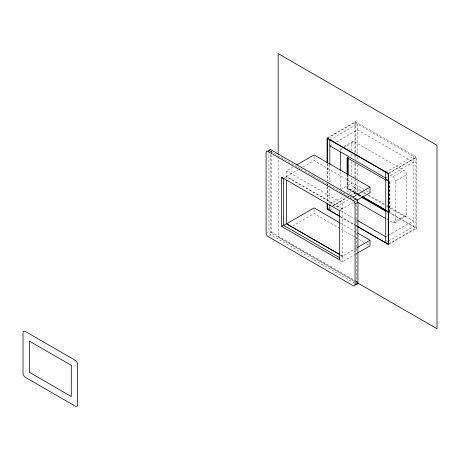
<?xml version="1.0" encoding="UTF-8"?>
<svg xmlns="http://www.w3.org/2000/svg" width="460" height="460" viewBox="0 0 460 460"><rect width="100%" height="100%" fill="white"/><g stroke="black" fill="none" stroke-linecap="round" stroke-linejoin="round"><path stroke-width="0.34" stroke-dasharray="2.3 1.72" d="M271.36 151.173L270.549 151.788L271.521 151.225M357.19 281.675L356.184 282.244L356.327 202.572M327.135 138.011L355.413 121.687L416.725 157.09L416.725 228.258L388.453 244.582M327.905 138.115L354.936 122.515L415.932 157.728L415.932 228.166L388.292 244.122M329.837 139.938L357.478 123.981L357.478 154.169M353.406 202.452L342.349 208.834L286.436 176.554L286.436 170.867L292.577 167.319M329.837 145.809L333.523 143.681M336.593 141.91L357.478 129.852L413.39 162.133L388.205 176.674M286.436 176.554L298.103 169.815M298.718 169.458L300.564 168.394M303.019 166.974L314.077 160.592L363.779 189.29M284.717 177.727L286.436 176.738L342.349 209.018L342.349 255.973L339.491 257.623M343.919 146.55L352.567 141.559M340.705 150.874L340.705 149.626L342.556 148.551M343.861 147.798L354.367 141.737L403.926 170.349A3.594 2.076 60 0 1 406.467 174.754L406.467 214.739A3.594 2.076 60 0 1 403.926 216.206L389.056 207.621M340.705 189.612L351.82 183.189L351.82 178.192M266.673 232.898L268.962 231.581L268.962 152.766M354.24 281.181L270.67 232.852L270.549 232.495L271.503 231.949L271.503 154.393M347.058 174.702L347.058 188.876L348.007 188.33L361.577 196.161M270.865 233.047L271.82 232.495L354.01 279.95M269.152 235.871L270.865 234.882L354.24 283.015M343.246 194.011L344.482 193.298M346.949 191.872L354.367 187.594L362.417 192.245M292.577 226.015L314.077 213.607L358.185 239.073M329.837 204.505L343.965 196.351M344.574 195.994L346.42 194.931M348.875 193.511L357.478 188.548L363.066 191.774M385.75 172.224L413.39 156.262L413.39 226.699L388.205 241.241M389.068 173.058L416.725 157.09M332.822 205.718L346.334 197.915M346.949 197.558L349.404 196.138M350.02 195.787L354.936 192.947L356.46 193.833M388.292 173.69L415.932 157.728M327.135 209.185L328.98 208.115M332.666 205.988L346.805 197.829M347.421 197.472L349.876 196.052M350.491 195.695L355.413 192.855L361.606 196.431M329.837 210.375L333.523 208.248M335.978 206.827L349.105 199.249M349.491 199.025L351.566 197.829M385.75 178.089L387.596 177.025M389.706 174.984L392.805 176.772L403.926 170.349M354.022 202.095L355.862 201.031M339.491 210.668L342.349 209.018M386.613 219.052L392.805 222.628A3.594 2.076 60 0 0 395.347 221.162L395.347 181.171L406.467 174.754M392.805 222.628L406.467 214.739M394.605 222.807L405.72 216.384M340.486 255.081L342.349 256.157L354.022 249.423M354.637 249.067L357.092 247.647M339.865 260.412L342.349 261.843L354.022 255.105M354.637 254.754L357.092 253.333M385.75 236.785L387.596 235.721M388.205 235.37L413.39 220.829L389.16 206.839M385.75 242.656L387.596 241.592M357.104 281.572L356.184 282.244M270.641 151.581L296.884 166.623M357.052 281.692L354.603 280.289M386.245 179.222L388.711 180.642M386.153 179.273L388.619 180.699M386.452 179.814L387.682 180.527M386.526 180.481L387.763 181.194M366.263 190.722L369.989 192.878M363.688 192.136L368.034 194.643M368.661 195.005L386.055 205.045M386.676 205.407L388.539 206.482M363.659 192.958L365.516 194.034M367.994 195.46L385.342 205.476M386.578 206.195L388.435 207.264M386.866 210.761L388.711 211.824M358.397 194.436L347.915 188.381L347.915 175.622M359.018 194.793L361.485 196.213M386.768 210.812L388.619 211.882M388.234 211.807L416.725 228.258M358.081 194.62L347.599 188.565L347.599 175.099M358.697 194.971L361.784 196.754M358.098 194.775L361.203 196.57M386.676 211.278L388.539 212.353M389.16 212.71L415.932 228.166M347.058 188.876L355.689 193.861M358.156 195.287L361.244 197.064M386.526 211.663L388.993 213.089M297.476 166.968L312.846 175.841M313.438 176.186L318.171 178.917M318.763 179.256L353.056 199.059M286.436 170.867L342.349 203.147L342.349 208.834M340.4 210.605L355.31 219.213M355.931 219.57L357.173 220.288M340.4 216.47L355.31 225.084M355.931 225.44L357.173 226.159M340.141 216.695L356.862 226.349M340.17 222.985L356.943 232.668M358.806 239.43L363.779 242.299M366.263 243.737L368.747 245.168M340.486 254.897L342.349 255.973M356.333 282.17L278.15 237.026L278.15 156.78M271.82 232.495L271.503 231.949M389.948 181.355L389.948 212.537M357.478 157.044L357.478 160.638M357.478 164.95L357.478 178.606M357.478 181.481L357.478 194.419M355.413 121.687L355.413 153.715M355.413 154.428L355.413 159.407M355.413 163.679L355.413 177.911M355.413 178.624L355.413 192.855M354.936 122.515L354.936 152.703M354.936 155.578L354.936 159.171M354.936 163.484L354.936 192.947M351.82 150.702L351.82 143.204A3.594 2.076 60 0 1 354.367 141.737M351.82 153.824L351.82 157.573M351.82 161.322L351.82 175.07M348.007 176.278L348.007 188.33M342.349 256.157L342.349 261.843M340.705 172.115L340.705 188.985M329.837 165.094L329.837 182.344M329.837 188.813L329.837 203.906M327.296 163.628L327.296 180.878M327.296 183.753L327.296 185.909M327.296 186.628L327.296 202.44M327.135 163.633L327.135 180.717M327.135 183.563L327.135 185.696M327.135 186.409L327.135 202.066M314.077 156.331L314.077 160.592M314.077 209.34L314.077 213.607M286.436 176.738L286.436 179.578M271.503 151.236L271.503 153.761M270.549 154.313L270.549 232.495M270.865 234.882A2.697 1.558 60 0 1 268.962 231.581M354.367 187.594A3.594 2.076 60 0 1 351.82 183.189M392.805 176.772A3.594 2.076 60 0 1 395.347 181.171M340.705 149.626A3.594 2.076 60 0 1 341.642 147.89M342.309 193.269A3.594 2.076 60 0 1 341.447 192.119M389.85 181.412L389.534 181.596L389.534 212.779L389.85 212.595L389.85 181.412"/><path stroke-width="0.69" d="M339.279 257.824L339.491 259.825L281.669 226.446L281.669 177.284L339.491 210.668L339.491 259.825M357.92 282.94L355.057 284.59A2.697 1.558 60 0 1 353.153 285.689L268.007 236.532A2.697 1.558 60 0 1 266.104 233.231L266.104 152.524A2.697 1.558 60 0 1 268.007 151.42L270.865 149.77L356.011 198.927A2.697 1.558 60 0 1 357.92 202.233L357.92 282.94A2.697 1.558 60 0 1 356.184 284.13M296.878 164.835L314.077 154.905L369.989 187.191L369.989 192.878L356.787 200.318M281.698 226.429L286.436 223.692L339.244 254.179M352.791 197.121L369.989 187.191M268.007 151.42L353.153 200.577L356.011 198.927M357.161 200.83L357.213 200.491M355.057 284.59L355.057 203.883L357.92 202.233M357.707 247.29L369.989 240.2L369.989 245.887L357.707 252.977M283.394 178.457L282.498 178.215L281.681 177.301M329.837 145.809L385.75 178.089M385.911 180.124L347.058 157.694L347.058 173.995M362.192 196.518L386.245 210.404M362.1 196.57L386.153 210.456M362.399 197.11L386.452 210.996M361.859 197.42L385.911 211.307M357.495 202.239L385.992 218.695M357.794 220.645L385.75 236.785M339.152 215.757L327.296 208.909L327.296 203.878M357.794 226.515L388.292 244.122L388.292 173.69L327.296 138.471L327.296 162.909M339.52 216.332L327.135 209.185L327.135 203.487M357.483 226.705L388.453 244.582L388.453 173.414L327.135 138.011L327.135 162.92M339.549 222.623L314.077 207.92L286.436 223.876L339.244 254.363M357.564 233.024L369.989 240.2M339.491 257.623L283.573 225.342L283.573 178.388M357.575 282.883L437 328.739L437 145.314L278.15 53.601L278.15 154.629M385.75 172.224L385.75 242.656M348.007 157.855L348.007 174.863M347.915 157.199L347.915 174.915M347.599 157.383L347.599 174.392M340.705 152.122L340.705 170.867M329.837 139.938L329.837 164.375M329.837 205.16L329.837 210.375M286.436 180.291L286.436 223.692M353.153 200.577A2.697 1.558 60 0 1 355.057 203.883M268.968 150.679A2.697 1.558 60 0 1 270.865 149.77M75.101 360.197L25.541 331.579A3.594 2.076 60 0 0 23 333.046L23 373.037A3.594 2.076 60 0 0 25.541 377.436L75.101 406.053A3.594 2.076 60 0 0 77.642 404.581L77.642 364.596A3.594 2.076 60 0 0 75.101 360.197M71.288 365.332L29.354 341.119L29.354 372.301L71.288 396.514L71.288 365.332"/></g></svg>
